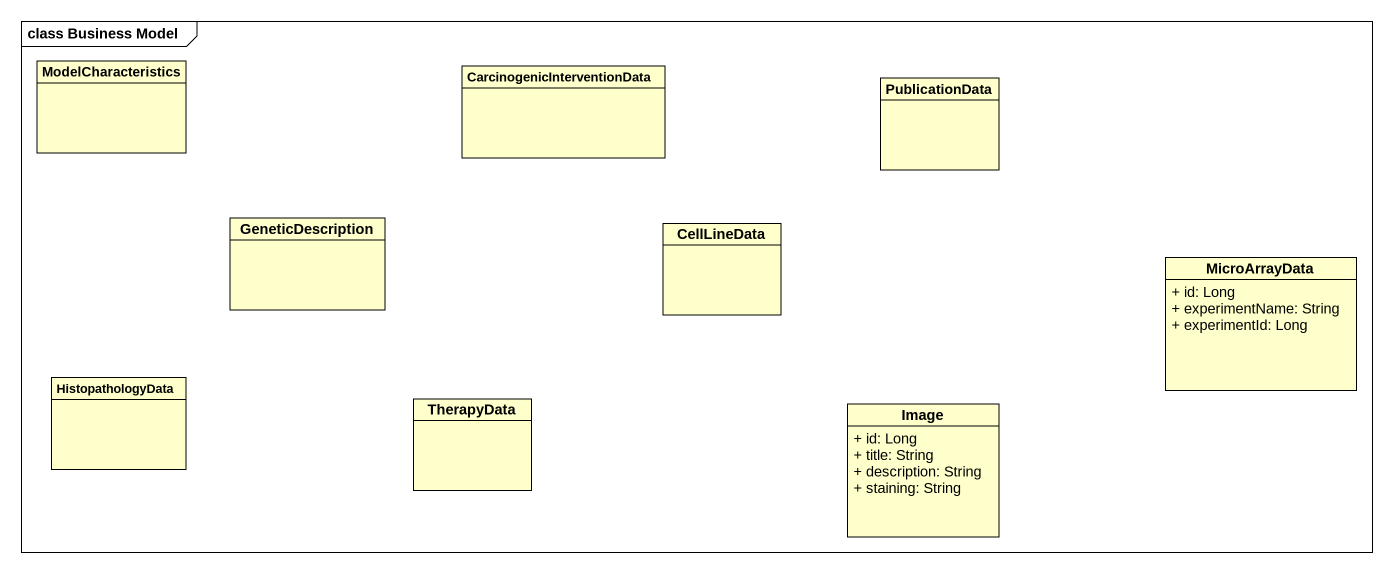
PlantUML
@startuml
mainframe class Business Model
hide circle
hide empty members
skinparam classAttributeIconSize 0
class ModelCharacteristics
class CarcinogenicInterventionData
class PublicationData
class GeneticDescription
class CellLineData
class MicroArrayData {
  + id: Long
  + experimentName: String
  + experimentId: Long
}
class HistopathologyData
class TherapyData
class Image {
  + id: Long
  + title: String
  + description: String
  + staining: String
}
@enduml
